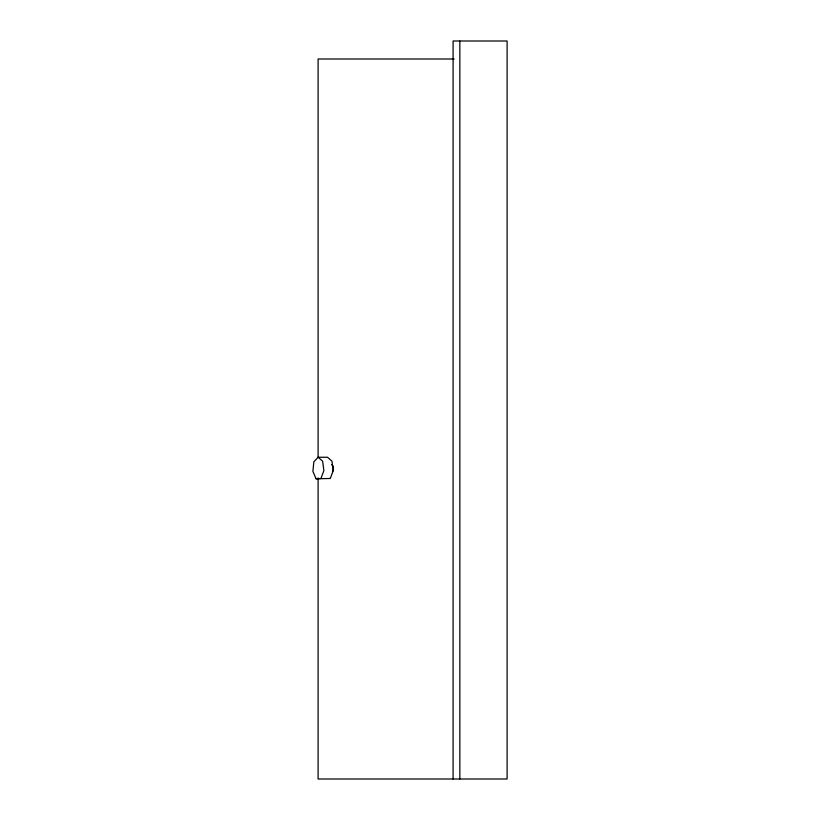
<?xml version="1.0" encoding="UTF-8"?>
<svg xmlns="http://www.w3.org/2000/svg" width="820" height="820" viewBox="0 0 820 820"><rect width="100%" height="100%" fill="white"/><g stroke="black" fill="none" stroke-linecap="round" stroke-linejoin="round"><path stroke-width="1.23" d="M332.469 471.828L333.443 469.214L333.022 466.057L331.536 464.745M318.16 457.252L313.834 461.783L312.902 471.367L316.079 478.798L330.306 478.47L333.217 470.639L331.977 461.199L327.508 457.252L318.16 457.252L322.619 461.199L323.869 470.639L320.948 478.47L316.079 478.798M454.188 58.999L318.098 58.999L318.098 457.437M459.846 41L459.846 779M453.091 779L453.091 41L507.098 41L507.098 779L318.098 779L318.098 477.937"/></g></svg>
